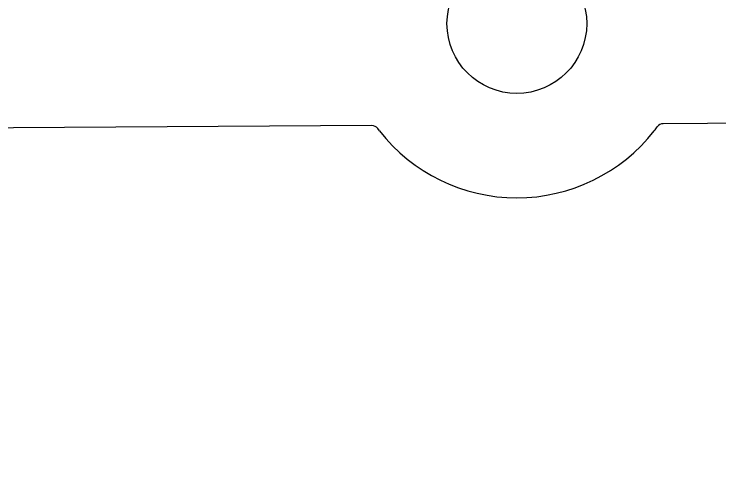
# Model space of a CAD drawing. Header units: millimetres. Extents: x -49 to 68, y -60 to 68.
# Drawn here: x -16.77 to 6.77, y -14.89 to 0.32 of the extents above; entities that cross this region are included whole.
import ezdxf

# ---------------------------------------------------------------- set-up
doc = ezdxf.new("R2010")
doc.units = ezdxf.units.MM
for name, color, linetype in [('CUT_INNER', 6, 'Continuous'), ('CUT_OUTER', 1, 'Continuous'), ('ENGRAVE', 7, 'Continuous')]:
    doc.layers.add(name, color=color, linetype=linetype)

msp = doc.modelspace()

# ---------------------------------------------------------------- linework, layer by layer
at = {"layer": 'CUT_INNER'}
for points in [[(12.27, -3.2945), (4.8841, -3.3415)], [(-4.841, -3.4034), (-27.0459, -3.5446)], [(-4.5844, -3.5757), (-4.6405, -3.502)]]:
    msp.add_lwpolyline(points, dxfattribs=at)
msp.add_circle((0, 0), 2.33, dxfattribs=at)
for centre, radius, start, end in [((-4.8395, -3.6533), 0.25, 37.26562, 90.36442), ((1.7708, -1.348), 3.5888, 321.58012, 324.24443), ((4.8857, -3.5915), 0.25, 90.36442, 144.14062), ((0.0003, 19.5449), 39.9614, 256.56159, 324.67547), ((0, 0), 5.814, 217.95363, 322.01613)]:
    msp.add_arc(centre, radius, start, end, dxfattribs=at)
at = {"layer": 'CUT_OUTER'}
msp.add_arc((0.0004, 19.5452), 48.8536, 258.21708, 332.21374, dxfattribs=at)
at = {"layer": 'ENGRAVE'}
msp.add_circle((0, 19.5457), 45.1196, dxfattribs=at)

doc.saveas('drawing.dxf')
